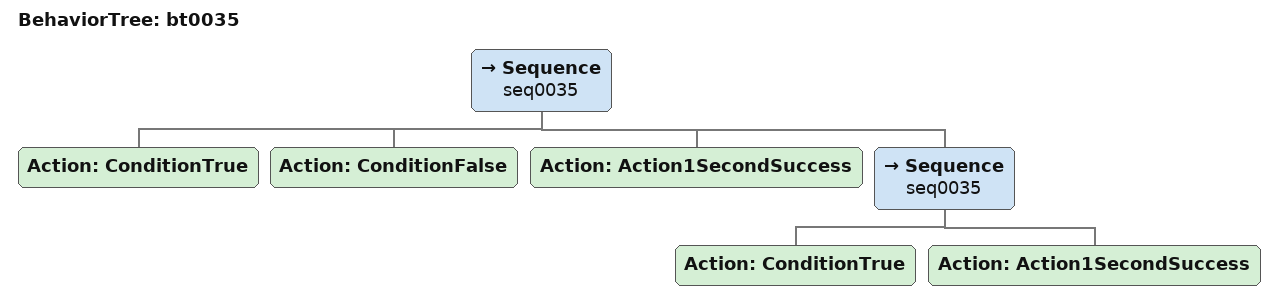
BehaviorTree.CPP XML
<root>

  <BehaviorTree ID="bt0035">
  <Sequence name="seq0035">
        <Action ID="ConditionTrue" />
        <Action ID="ConditionFalse" />
        <Action ID="Action1SecondSuccess" />
        <Sequence name="seq0035">
         <Action ID="ConditionTrue" />
         <Action ID="Action1SecondSuccess" />

        </Sequence>
    </Sequence>
  </BehaviorTree>

</root>
